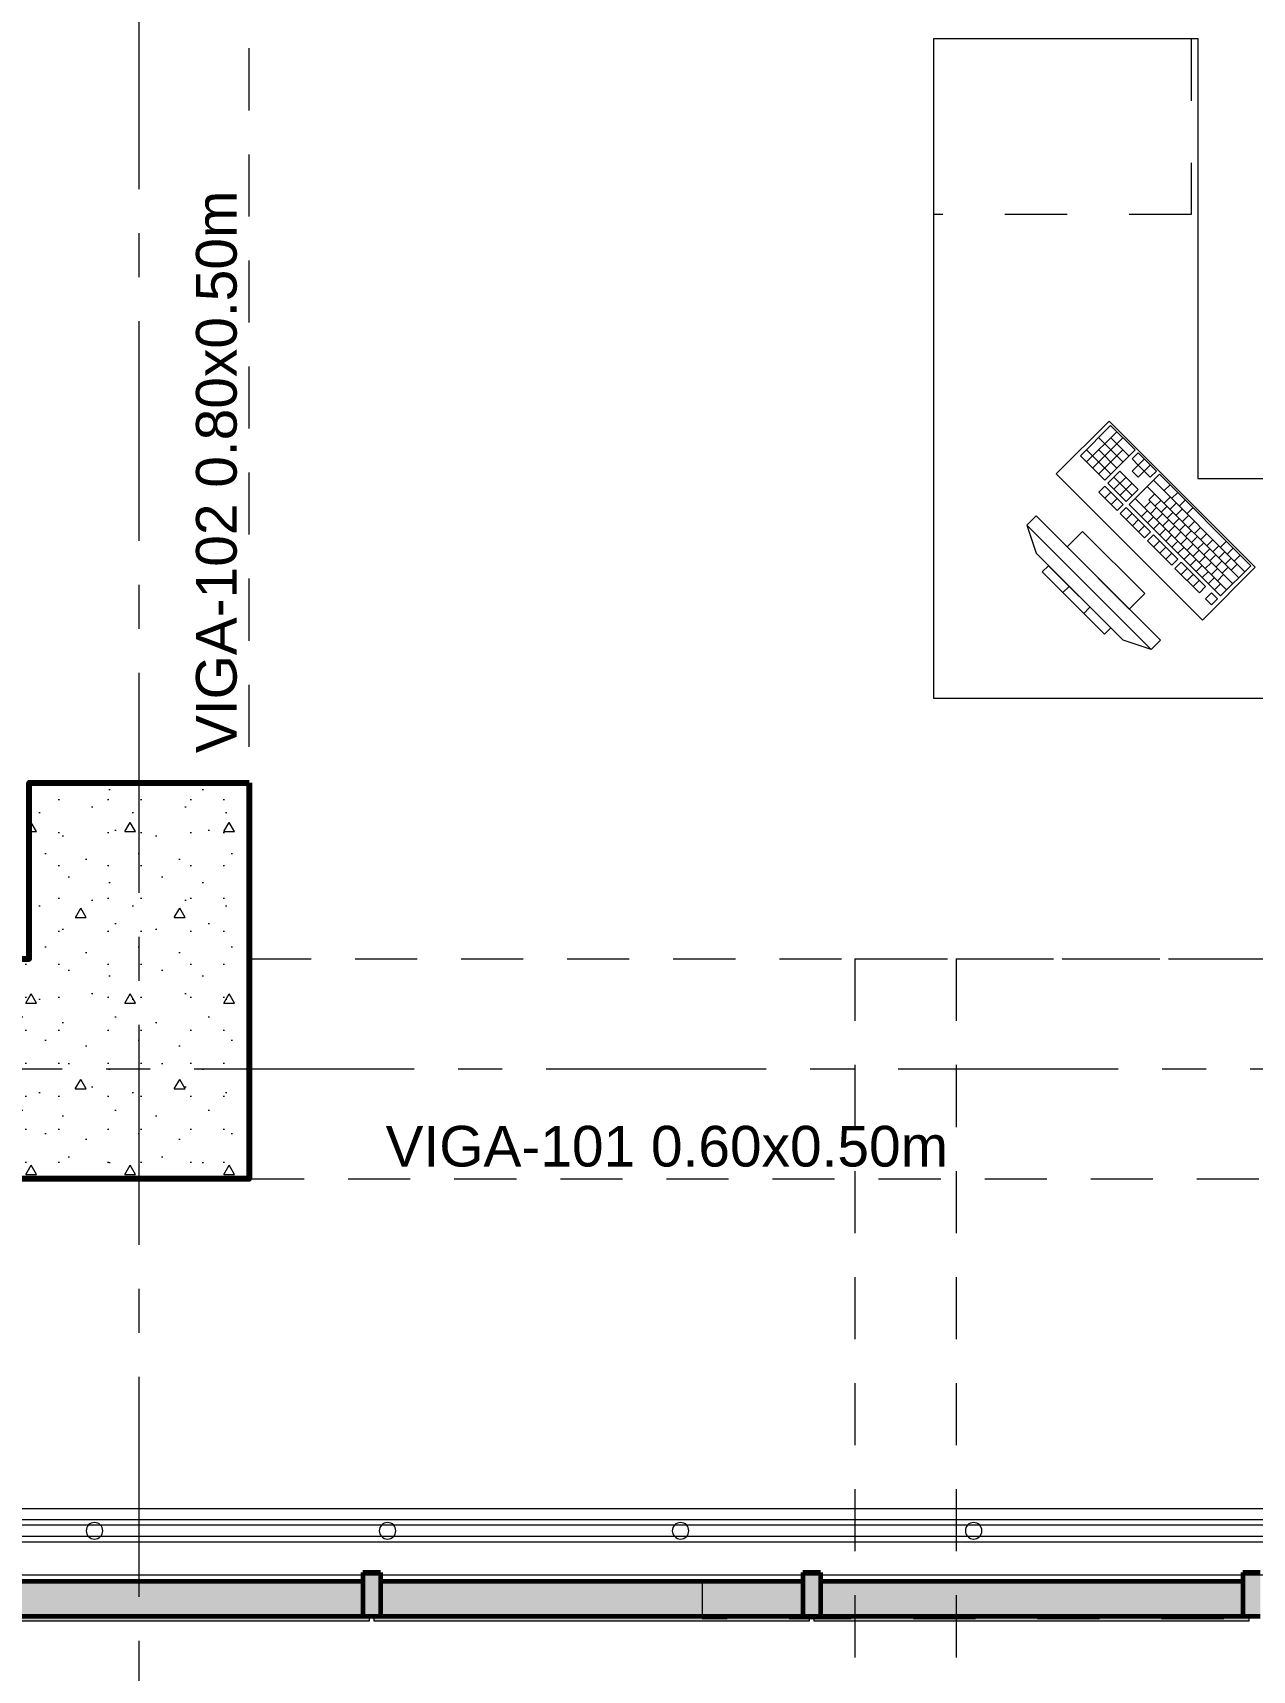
# Model space of a CAD drawing. Header units: inches. Extents: x -38 to 5698, y -33 to 92.
# Drawn here: x 208.078 to 210.85, y 6.083 to 9.805 of the extents above; entities that cross this region are included whole.
import ezdxf

# ---------------------------------------------------------------- set-up
doc = ezdxf.new("R2010")
doc.units = ezdxf.units.IN
doc.header["$MEASUREMENT"] = 0
doc.set_wipeout_variables(frame=1)
for name, pattern in [('Hidden Line', [0.195611, 0.141111, -0.0545]), ('Línea Oculta', [0.195611, 0.141111, -0.0545]), ('Punto & Raya', [0.65, 0.5, -0.075, 0, -0.075]), ('Rayas', [0.282222, 0.141111, -0.141111]), ('Wipeout_Contour', [1, 0, -1])]:
    doc.linetypes.add(name, pattern=pattern)
for name, color, linetype in [('02 _ ARQ _ ALB _ Ejes Generales', 7, 'Continuous'), ('02 _ ARQ _ ZON _ Espacio.3D', 7, 'Continuous'), ('08 _ STR _ EXT _ 06 Columnas', 7, 'Continuous'), ('08 _ STR _ EXT _ 07 Losa Aligerada', 7, 'Continuous'), ('08 _ STR _ EXT _ 08 Placas Inclinadas', 7, 'Continuous'), ('08 _ STR _ EXT _ 09 Vigas', 7, 'Continuous'), ('Acabado - Muros', 7, 'Continuous'), ('Estructura - 04 MURO', 253, 'Continuous'), ('Interior - Escaleras & Barandillas', 7, 'Continuous'), ('Interior - Mobiliario', 7, 'Continuous'), ('Notas - Etiquetas', 251, 'Continuous')]:
    doc.layers.add(name, color=color, linetype=linetype)
doc.styles.add('Estilo_Generado_4', font='swisse.ttf')

msp = doc.modelspace()

# ---------------------------------------------------------------- hatches: boundary and pattern name
at = {"layer": '08 _ STR _ EXT _ 06 Columnas', "linetype": 'Continuous', "lineweight": 9}
h = msp.add_hatch(dxfattribs=at)
h.set_pattern_fill('HORMIGÓN_EN_MASA_0002', style=0, pattern_type=2)
h.set_pattern_definition([(0, (185.00002, 3e-09), (0, 0.3897114), [0.024375, -0.200625]), (0, (185.11252, 0.19486), (0, 0.3897114), [0.024375, -0.200625]), (60, (185.00002, 3e-09), (-0.3375, 0.194856), [0.024375, -0.200625]), (60, (185.22502, 3e-09), (-0.3375, 0.194856), [0.024375, -0.200625]), (120, (185.0244, 3e-09), (0.3375, 0.194856), [0.024375, -0.200625]), (120, (185.2494, 3e-09), (0.3375, 0.194856), [0.024375, -0.200625]), (0, (185.00002, 0.0375), (0, 0.075), [0, -0.075, 0, -0.1125]), (45, (185.03752, 0.0375), (-0.053033, 0.053033), [0, -0.05625, 0, -0.09375])])
h.paths.add_polyline_path([(208.57, 8.1), (208.07, 8.1), (208.07, 7.7), (207.67, 7.7), (207.67, 7.2), (208.57, 7.2)])
at = {"layer": 'Acabado - Muros', "linetype": 'Continuous', "lineweight": 9}
for points in [[(208.8437, 6.195), (208.8437, 6.205), (207.8537, 6.205), (207.8537, 6.195)], [(209.8437, 6.195), (209.8437, 6.205), (208.8537, 6.205), (208.8537, 6.195)], [(210.8437, 6.195), (210.8437, 6.205), (209.8537, 6.205), (209.8537, 6.195)]]:
    msp.add_hatch(color=250, dxfattribs=at).paths.add_polyline_path(points)

# ---------------------------------------------------------------- linework, layer by layer
at = {"layer": '02 _ ARQ _ ALB _ Ejes Generales', "color": 252, "linetype": 'Punto & Raya', "lineweight": 13}
msp.add_line((190.8454, 7.45), (239.57, 7.45), dxfattribs=at)
at = {"layer": '02 _ ARQ _ ZON _ Espacio.3D', "color": 254, "linetype": 'Continuous', "lineweight": 0, "flags": 128}
msp.add_lwpolyline([(208.57, 16.1), (208.07, 16.1), (208.07, 17.35), (205.07, 17.35), (205.07, 6.45), (207.5227, 6.4503), (207.5227, 7.7), (207.7527, 7.7), (208.07, 7.7), (208.07, 8.1), (208.57, 8.1), (208.57, 7.2), (207.6661, 7.2), (207.6661, 6.45), (212.1198, 6.45), (212.1198, 7.7005), (212.1198, 17.3498), (208.97, 17.3498), (208.97, 16.9001), (208.57, 16.9)], close=True, dxfattribs=at)
at = {"layer": '08 _ STR _ EXT _ 06 Columnas', "color": 7, "linetype": 'Continuous', "lineweight": 80, "flags": 128}
msp.add_lwpolyline([(208.57, 8.1), (208.57, 7.2), (207.67, 7.2), (207.67, 7.7), (208.07, 7.7), (208.07, 8.1)], close=True, dxfattribs=at)
at = {"layer": '08 _ STR _ EXT _ 08 Placas Inclinadas', "color": 251, "linetype": 'Línea Oculta', "lineweight": 13, "flags": 128}
for points in [[(209.9467, 7.7), (210.1776, 7.7)], [(210.1776, 7.7), (211.9385, 7.7)]]:
    msp.add_lwpolyline(points, dxfattribs=at)
at = {"layer": '08 _ STR _ EXT _ 09 Vigas', "color": 251, "linetype": 'Hidden Line', "lineweight": 13}
for p, q in [((208.57, 7.7), (208.57, 16.9)), ((208.57, 7.7), (215.07, 7.7)), ((194.57, 7.2), (236.57, 7.2)), ((208.57, 7.2), (208.07, 7.2))]:
    msp.add_line(p, q, dxfattribs=at)
at = {"layer": 'Acabado - Muros', "color": 7, "linetype": 'Continuous', "lineweight": 60}
for p, q in [((208.8287, 6.205), (207.8687, 6.205)), ((208.8687, 6.205), (208.8287, 6.205)), ((209.8287, 6.205), (208.8687, 6.205)), ((209.8687, 6.205), (209.8287, 6.205)), ((210.8287, 6.205), (209.8687, 6.205)), ((210.8687, 6.205), (210.8287, 6.205))]:
    msp.add_line(p, q, dxfattribs=at)
at = {"layer": 'Acabado - Muros', "color": 7, "linetype": 'Continuous', "lineweight": 13, "flags": 128}
for points in [[(208.8437, 6.195), (208.8437, 6.205), (207.8537, 6.205), (207.8537, 6.195)], [(209.8437, 6.195), (209.8437, 6.205), (208.8537, 6.205), (208.8537, 6.195)], [(210.8437, 6.195), (210.8437, 6.205), (209.8537, 6.205), (209.8537, 6.195)]]:
    msp.add_lwpolyline(points, close=True, dxfattribs=at)
at = {"layer": 'Interior - Mobiliario', "color": 175, "linetype": 'Rayas', "lineweight": 13}
for p, q in [((210.7116, 9.7919), (210.7116, 9.3919)), ((210.7116, 9.3919), (210.1266, 9.3919))]:
    msp.add_line(p, q, dxfattribs=at)
at = {"layer": 'Interior - Mobiliario', "color": 175, "linetype": 'Continuous', "lineweight": 13}
for p, q in [((210.5285, 8.9124), (210.46, 8.8438)), ((210.5424, 8.8985), (210.4738, 8.83)), ((210.5839, 8.857), (210.5285, 8.9124)), ((210.5562, 8.8847), (210.4877, 8.8161)), ((210.5565, 8.8296), (210.5011, 8.885)), ((210.5702, 8.8433), (210.5287, 8.8848)), ((210.46, 8.8438), (210.5154, 8.7884)), ((210.5291, 8.8021), (210.4737, 8.8575)), ((210.5428, 8.8158), (210.5013, 8.8574)), ((210.5564, 8.8571), (210.5015, 8.8023)), ((210.5154, 8.7884), (210.5839, 8.857)), ((210.5909, 8.8501), (210.5771, 8.8364)), ((210.5771, 8.8364), (210.591, 8.8225)), ((210.591, 8.8225), (210.5773, 8.8088)), ((210.6324, 8.8085), (210.5909, 8.8501)), ((210.6047, 8.8362), (210.591, 8.8225)), ((210.6048, 8.8087), (210.591, 8.8225)), ((210.6186, 8.8224), (210.6048, 8.8087)), ((210.5497, 8.8089), (210.5223, 8.7815)), ((210.5775, 8.7537), (210.536, 8.7952)), ((210.5636, 8.7951), (210.5361, 8.7677)), ((210.5913, 8.7674), (210.5497, 8.8089)), ((210.6393, 8.8016), (210.5708, 8.733)), ((210.5773, 8.8088), (210.5911, 8.7949)), ((210.5911, 8.7949), (210.6048, 8.8087)), ((210.6048, 8.8087), (210.6187, 8.7948)), ((210.6187, 8.7948), (210.6324, 8.8085)), ((210.8333, 8.5802), (210.6256, 8.7879)), ((210.847, 8.5939), (210.6393, 8.8016)), ((210.5154, 8.7746), (210.5017, 8.7609)), ((210.5017, 8.7609), (210.5433, 8.7194)), ((210.557, 8.7331), (210.5154, 8.7746)), ((210.5293, 8.7608), (210.5156, 8.7471)), ((210.5223, 8.7815), (210.5638, 8.74)), ((210.5774, 8.7812), (210.55, 8.7538)), ((210.5638, 8.74), (210.5913, 8.7674)), ((210.8196, 8.5665), (210.6119, 8.7742)), ((210.6292, 8.7569), (210.6155, 8.7432)), ((210.6636, 8.7774), (210.6498, 8.7637)), ((210.6637, 8.7498), (210.65, 8.7361)), ((210.6809, 8.7601), (210.6672, 8.7463)), ((210.5431, 8.7469), (210.5294, 8.7332)), ((210.5433, 8.7194), (210.557, 8.7331)), ((210.5639, 8.7262), (210.5502, 8.7125)), ((210.5502, 8.7125), (210.6056, 8.6571)), ((210.6193, 8.6708), (210.5639, 8.7262)), ((210.5777, 8.7123), (210.564, 8.6986)), ((210.5708, 8.733), (210.7785, 8.5253)), ((210.7922, 8.539), (210.5845, 8.7467)), ((210.6122, 8.7191), (210.5985, 8.7053)), ((210.619, 8.7397), (210.6052, 8.726)), ((210.8059, 8.5527), (210.6155, 8.7432)), ((210.6328, 8.7258), (210.6191, 8.7121)), ((210.6431, 8.743), (210.6293, 8.7293)), ((210.6467, 8.712), (210.6329, 8.6983)), ((210.6569, 8.7292), (210.6432, 8.7155)), ((210.6708, 8.7153), (210.657, 8.7016)), ((210.6775, 8.736), (210.6638, 8.7222)), ((210.6914, 8.7221), (210.6777, 8.7084)), ((210.6982, 8.7427), (210.6845, 8.729)), ((210.7155, 8.7254), (210.7018, 8.7117)), ((210.3589, 8.7071), (210.3377, 8.6859)), ((210.3377, 8.6859), (210.6205, 8.403)), ((210.3377, 8.6859), (210.3589, 8.6222)), ((210.6417, 8.4242), (210.3589, 8.7071)), ((210.5916, 8.6985), (210.5779, 8.6848)), ((210.6054, 8.6846), (210.5917, 8.6709)), ((210.626, 8.7052), (210.6123, 8.6915)), ((210.6399, 8.6914), (210.6261, 8.6776)), ((210.6537, 8.6775), (210.64, 8.6638)), ((210.6605, 8.6981), (210.6468, 8.6844)), ((210.6743, 8.6843), (210.6606, 8.6706)), ((210.6846, 8.7015), (210.6709, 8.6878)), ((210.6984, 8.6876), (210.6847, 8.6739)), ((210.7052, 8.7083), (210.6915, 8.6946)), ((210.7123, 8.6738), (210.6986, 8.6601)), ((210.7191, 8.6944), (210.7054, 8.6807)), ((210.7329, 8.6806), (210.7192, 8.6669)), ((210.4649, 8.6717), (210.4296, 8.6364)), ((210.4296, 8.6364), (210.571, 8.4949)), ((210.6064, 8.5303), (210.4649, 8.6717)), ((210.6056, 8.6571), (210.6193, 8.6708)), ((210.6262, 8.6639), (210.6125, 8.6501)), ((210.6125, 8.6501), (210.6679, 8.5948)), ((210.6816, 8.6085), (210.6262, 8.6639)), ((210.6401, 8.65), (210.6263, 8.6363)), ((210.6539, 8.6362), (210.6402, 8.6225)), ((210.6676, 8.6637), (210.6538, 8.6499)), ((210.6814, 8.6498), (210.6677, 8.6361)), ((210.6882, 8.6705), (210.6745, 8.6567)), ((210.6953, 8.636), (210.6815, 8.6223)), ((210.702, 8.6566), (210.6883, 8.6429)), ((210.7159, 8.6428), (210.7022, 8.629)), ((210.7261, 8.6599), (210.7124, 8.6462)), ((210.74, 8.6461), (210.7263, 8.6324)), ((210.7468, 8.6667), (210.7331, 8.653)), ((210.7606, 8.6529), (210.7469, 8.6392)), ((210.7745, 8.639), (210.7608, 8.6253)), ((210.7916, 8.6493), (210.7779, 8.6356)), ((210.5569, 8.4242), (210.3589, 8.6222)), ((210.6678, 8.6223), (210.654, 8.6086)), ((210.6679, 8.5948), (210.6816, 8.6085)), ((210.6885, 8.6015), (210.6748, 8.5878)), ((210.7439, 8.5462), (210.6885, 8.6015)), ((210.7091, 8.6221), (210.6954, 8.6084)), ((210.7229, 8.6083), (210.7092, 8.5946)), ((210.7297, 8.6289), (210.716, 8.6152)), ((210.7436, 8.6151), (210.7299, 8.6013)), ((210.7538, 8.6322), (210.7401, 8.6185)), ((210.7574, 8.6012), (210.7437, 8.5875)), ((210.7677, 8.6184), (210.754, 8.6047)), ((210.7815, 8.6045), (210.7678, 8.5908)), ((210.7883, 8.6252), (210.7746, 8.6115)), ((210.8022, 8.6113), (210.7885, 8.5976)), ((210.8072, 8.6337), (210.7935, 8.62)), ((210.8228, 8.6181), (210.8091, 8.6044)), ((210.3872, 8.5939), (210.373, 8.5798)), ((210.373, 8.5798), (210.5144, 8.4384)), ((210.5286, 8.4525), (210.3872, 8.5939)), ((210.6748, 8.5878), (210.7302, 8.5324)), ((210.7024, 8.5877), (210.6887, 8.574)), ((210.7162, 8.5739), (210.7025, 8.5601)), ((210.7368, 8.5944), (210.7231, 8.5807)), ((210.7506, 8.5806), (210.7369, 8.5669)), ((210.7645, 8.5667), (210.7508, 8.553)), ((210.7713, 8.5874), (210.7576, 8.5737)), ((210.7851, 8.5735), (210.7714, 8.5598)), ((210.7785, 8.5253), (210.847, 8.5939)), ((210.7954, 8.5907), (210.7817, 8.577)), ((210.816, 8.5975), (210.8023, 8.5838)), ((210.4343, 8.5468), (210.4202, 8.5326)), ((210.571, 8.4949), (210.6064, 8.5303)), ((210.7301, 8.56), (210.7164, 8.5463)), ((210.7302, 8.5324), (210.7439, 8.5462)), ((210.7578, 8.5323), (210.7441, 8.5186)), ((210.7716, 8.5185), (210.7578, 8.5323)), ((210.7783, 8.5529), (210.7646, 8.5392)), ((210.4814, 8.4996), (210.4673, 8.4855)), ((210.7441, 8.5186), (210.7579, 8.5047)), ((210.7579, 8.5047), (210.7716, 8.5185)), ((210.5144, 8.4384), (210.5286, 8.4525)), ((210.6205, 8.403), (210.5569, 8.4242)), ((210.6205, 8.403), (210.6417, 8.4242))]:
    msp.add_line(p, q, dxfattribs=at)
at = {"layer": 'Interior - Mobiliario', "color": 175, "linetype": 'Continuous', "lineweight": 13, "flags": 128}
for points in [[(210.1266, 8.2919), (210.1266, 9.7919), (210.7266, 9.7919), (210.7266, 8.7919), (211.4266, 8.7919), (211.4266, 8.2919)], [(210.7372, 8.4702), (210.8574, 8.5904), (210.5251, 8.9227), (210.4048, 8.8025)]]:
    msp.add_lwpolyline(points, close=True, dxfattribs=at)

# ---------------------------------------------------------------- texts
at = {"layer": 'Notas - Etiquetas', "color": 8, "linetype": 'Continuous', "lineweight": 13, "insert": (208.5433, 8.1678), "char_height": 0.0925, "attachment_point": 7, "rotation": 90, "style": 'Estilo_Generado_4'}
msp.add_mtext('\\A1;{\\pql;\\fSwis721 Ex BT|b0|i0|c0|p34;VIGA-102\\fSwis721 Ex BT|b0|i0|c0|p34; \\fSwis721 Ex BT|b0|i0|c0|p34;0.80\\fSwis721 Ex BT|b0|i0|c0|p34;x\\fSwis721 Ex BT|b0|i0|c0|p34;0.50\\fSwis721 Ex BT|b0|i0|c0|p34;m}', dxfattribs=at)
at = {"layer": 'Notas - Etiquetas', "color": 8, "linetype": 'Continuous', "lineweight": 13, "insert": (208.8804, 7.2267), "char_height": 0.0925, "attachment_point": 7, "style": 'Estilo_Generado_4'}
msp.add_mtext('\\A1;{\\pql;\\fSwis721 Ex BT|b0|i0|c0|p34;VIGA-101\\fSwis721 Ex BT|b0|i0|c0|p34; \\fSwis721 Ex BT|b0|i0|c0|p34;0.60\\fSwis721 Ex BT|b0|i0|c0|p34;x\\fSwis721 Ex BT|b0|i0|c0|p34;0.50\\fSwis721 Ex BT|b0|i0|c0|p34;m}', dxfattribs=at)

# ---------------------------------------------------------------- next in the draw order: wipeouts: each hides what was drawn before it
at = {"color": 254, "linetype": 'Wipeout_Contour', "lineweight": 0, "ltscale": 6499.459844}
msp.add_wipeout([(193.32, 6.3), (210.1487, 6.3), (210.1487, 6.45), (193.32, 6.45)], dxfattribs=at).dxf.layer = 'Estructura - 04 MURO'

# ---------------------------------------------------------------- next in the draw order: hatches: boundary and pattern name
at = {"layer": 'Acabado - Muros', "linetype": 'Continuous', "lineweight": 0}
for points in [[(208.8687, 6.305), (208.8287, 6.305), (208.8287, 6.205), (208.8687, 6.205)], [(209.8687, 6.305), (209.8287, 6.305), (209.8287, 6.205), (209.8687, 6.205)]]:
    msp.add_hatch(color=254, dxfattribs=at).paths.add_polyline_path(points)
at = {"layer": 'Acabado - Muros', "linetype": 'Continuous', "lineweight": 13}
for points in [[(207.8687, 6.205), (208.8287, 6.205), (208.8287, 6.285), (207.8687, 6.285)], [(208.8687, 6.205), (209.8287, 6.205), (209.8287, 6.285), (208.8687, 6.285)]]:
    msp.add_hatch(color=253, dxfattribs=at).paths.add_polyline_path(points)

# ---------------------------------------------------------------- next in the draw order: linework, layer by layer
at = {"layer": '02 _ ARQ _ ALB _ Ejes Generales', "color": 252, "linetype": 'Punto & Raya', "lineweight": 13}
msp.add_line((208.32, 3.05), (208.32, 44.9), dxfattribs=at)
at = {"layer": '08 _ STR _ EXT _ 08 Placas Inclinadas', "color": 251, "linetype": 'Línea Oculta', "lineweight": 13, "flags": 128}
msp.add_lwpolyline([(209.9467, 7.7), (209.9467, 6.0005)], dxfattribs=at)
at = {"layer": 'Acabado - Muros', "color": 7, "linetype": 'Continuous', "lineweight": 60}
for p, q in [((208.8287, 6.305), (208.8287, 6.285)), ((208.8687, 6.305), (208.8287, 6.305)), ((208.8687, 6.305), (208.8687, 6.285)), ((209.8287, 6.305), (209.8287, 6.285)), ((209.8687, 6.305), (209.8287, 6.305)), ((209.8687, 6.305), (209.8687, 6.285)), ((208.8287, 6.285), (207.8687, 6.285)), ((208.8287, 6.285), (208.8287, 6.205)), ((208.8687, 6.285), (208.8687, 6.205)), ((209.8287, 6.285), (208.8687, 6.285)), ((209.8287, 6.285), (209.8287, 6.205)), ((209.8687, 6.285), (209.8687, 6.205))]:
    msp.add_line(p, q, dxfattribs=at)
at = {"layer": 'Estructura - 04 MURO', "color": 7, "linetype": 'Continuous', "lineweight": 13, "flags": 128}
for points in [[(210.1487, 6.45), (193.32, 6.45)], [(193.17, 6.3), (210.1487, 6.3)]]:
    msp.add_lwpolyline(points, dxfattribs=at)
at = {"layer": 'Interior - Escaleras & Barandillas', "color": 161, "linetype": 'Continuous', "lineweight": 13, "flags": 128}
for points in [[(208.2188, 6.4188, 1), (208.2188, 6.3813, 1)], [(208.8849, 6.4188, 1), (208.8849, 6.3813, 1)], [(209.5509, 6.4188, 1), (209.5509, 6.3813, 1)]]:
    msp.add_lwpolyline(points, format="xyb", close=True, dxfattribs=at)

# ---------------------------------------------------------------- next in the draw order: wipeouts: each hides what was drawn before it
at = {"color": 254, "linetype": 'Wipeout_Contour', "lineweight": 0, "ltscale": 6537.740515}
msp.add_wipeout([(212.4605, 6.45), (210.1487, 6.45), (210.1487, 6.3), (212.4605, 6.3)], dxfattribs=at).dxf.layer = 'Estructura - 04 MURO'

# ---------------------------------------------------------------- next in the draw order: hatches: boundary and pattern name
at = {"layer": 'Acabado - Muros', "linetype": 'Continuous', "lineweight": 0}
msp.add_hatch(color=254, dxfattribs=at).paths.add_polyline_path([(210.8687, 6.305), (210.8287, 6.305), (210.8287, 6.205), (210.8687, 6.205)])
at = {"layer": 'Acabado - Muros', "linetype": 'Continuous', "lineweight": 13}
msp.add_hatch(color=253, dxfattribs=at).paths.add_polyline_path([(209.8687, 6.205), (210.8287, 6.205), (210.8287, 6.285), (209.8687, 6.285)])

# ---------------------------------------------------------------- next in the draw order: linework, layer by layer
at = {"layer": '08 _ STR _ EXT _ 07 Losa Aligerada', "color": 7, "linetype": 'Rayas', "lineweight": 18, "flags": 128}
msp.add_lwpolyline([(193.22, 11.97, 1.049431), (198.7936, 6.3), (209.6002, 6.3), (209.6002, 6.2005), (214.7981, 6.2005), (214.7981, 7.2), (222.07, 7.2), (222.07, 5.6637), (223.2699, 5.6637), (223.2699, 4.2), (228.3699, 4.2), (228.3699, 5.6637), (229.57, 5.6637), (229.57, 7.2), (236.57, 7.2), (236.57, 14.9999), (236.57, 15.1499), (236.5699, 15.1499), (236.5699, 15.7999), (236.57, 15.7999), (236.57, 18.1001), (236.57, 20.35), (234.07, 20.35), (231.67, 20.35), (231.67, 22.35), (231.67, 22.6), (231.67, 24.5), (231.67, 24.75), (231.67, 26.75), (236.57, 26.75), (236.57, 29.7), (236.57, 35.2005), (236.57, 39.9), (228.67, 39.9), (223.5529, 39.9), (223.5529, 40.9), (218.9324, 40.9), (218.9324, 39.9), (208.37, 39.9), (208.37, 41.4352), (207.42, 41.4352), (207.42, 42.9), (202.22, 42.9), (202.22, 41.4352), (201.2699, 41.4352), (201.2699, 39.9), (196.27, 39.9), (196.27, 41.1), (192.87, 41.1), (192.87, 37.7), (194.07, 37.7), (194.07, 33.9), (193.17, 33.9), (193.17, 21.2663), (193.22, 21.2663)], format="xyb", close=True, dxfattribs=at)
at = {"layer": '08 _ STR _ EXT _ 07 Losa Aligerada', "color": 7, "linetype": 'Continuous', "lineweight": 18, "flags": 128}
msp.add_lwpolyline([(193.17, 6.3), (212.7179, 6.3), (212.7179, 6.2005), (217.425, 6.2005), (217.425, 7.2), (222.17, 7.2), (222.17, 4.4445), (223.2699, 4.4445), (223.2699, 4.2), (228.3699, 4.2), (228.3699, 4.4445), (229.37, 4.4445)], dxfattribs=at)
at = {"layer": '08 _ STR _ EXT _ 08 Placas Inclinadas', "color": 251, "linetype": 'Línea Oculta', "lineweight": 13}
msp.add_line((210.1776, 7.7), (210.1776, 6.0167), dxfattribs=at)
at = {"layer": 'Acabado - Muros', "color": 7, "linetype": 'Continuous', "lineweight": 60}
for p, q in [((210.8287, 6.305), (210.8287, 6.285)), ((210.8687, 6.305), (210.8287, 6.305)), ((210.8287, 6.285), (209.8687, 6.285)), ((210.8287, 6.285), (210.8287, 6.205))]:
    msp.add_line(p, q, dxfattribs=at)
at = {"layer": 'Estructura - 04 MURO', "color": 7, "linetype": 'Continuous', "lineweight": 13, "flags": 128}
for points in [[(212.4605, 6.45), (210.1487, 6.45)], [(210.1487, 6.3), (212.4605, 6.3)]]:
    msp.add_lwpolyline(points, dxfattribs=at)
at = {"layer": 'Interior - Escaleras & Barandillas', "color": 161, "linetype": 'Continuous', "lineweight": 13, "flags": 128}
for points in [[(212.2151, 6.375), (212.2151, 6.425), (206.8867, 6.425), (206.8867, 6.375)], [(212.2151, 6.3875), (212.2151, 6.4125), (206.8867, 6.4125), (206.8867, 6.3875)], [(212.2151, 6.3875), (212.2151, 6.4125), (206.8867, 6.4125), (206.8867, 6.3875)], [(212.2151, 6.3875), (212.2151, 6.4125), (206.8867, 6.4125), (206.8867, 6.3875)]]:
    msp.add_lwpolyline(points, close=True, dxfattribs=at)
msp.add_lwpolyline([(210.217, 6.4188, 1), (210.217, 6.3813, 1)], format="xyb", close=True, dxfattribs=at)

doc.saveas('drawing.dxf')
